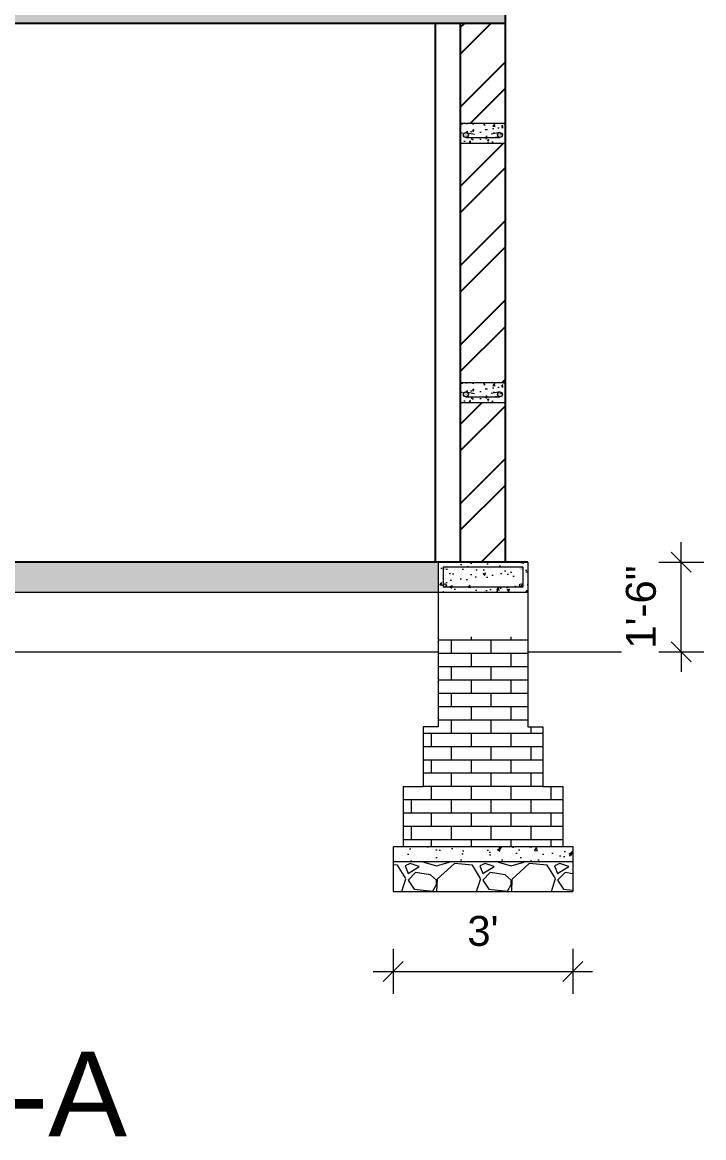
# Model space of a CAD drawing. Header units: inches. Extents: x 45643 to 78083, y -17830 to -3084.
# Drawn here: x 59296.8 to 59433.4, y -15058.5 to -14834.9 of the extents above; entities that cross this region are included whole.
import ezdxf

# ---------------------------------------------------------------- set-up
doc = ezdxf.new("R2010")
doc.units = ezdxf.units.IN
doc.header["$MEASUREMENT"] = 0
for name, color, linetype, lineweight in [('A_Title Text', 105, 'Continuous', 60), ('door', 3, 'Continuous', 13), ('steps', 253, 'Continuous', 20), ('WALL - A', 1, 'Continuous', 40)]:
    doc.layers.add(name, color=color, linetype=linetype, lineweight=lineweight)
doc.styles.add('Arial', font='arial.ttf')
doc.styles.get("Standard").update_dxf_attribs({"font": 'times.ttf'})
doc.dimstyles.new('Sudeep', dxfattribs={"dimtxt": 6, "dimasz": 4, "dimexe": 4.5, "dimexo": 4.5, "dimgap": 5, "dimtad": 1, "dimdec": 0, "dimlunit": 4, "dimtxsty": 'Arial', "dimblk": 'OBLIQUE', "dimcen": 250, "dimdle": 4, "dimclrd": 86, "dimclre": 5, "dimclrt": 1, "dimadec": 0, "dimazin": 0, "dimtfac": 1, "dimtdec": 0, "dimtix": 1, "dimtmove": 1, "dimatfit": 3, "dimldrblk": 'OBLIQUE', "dimfxl": 4.5, "dimfxlon": 1, "dimfrac": 2, "dimlwd": 15, "dimlwe": 13, "dimarcsym": 0})
pattern_1 = [(50, (-4939.1013, 101569.098), (5.73808146, -0.50201708), [0.6, -6.6]), (355, (-4939.101, 101569.098), (-1.11001067, 6.01753707), [0.48, -5.28]), (100.4514, (-4938.623, 101569.0564), (4.62807505, 5.51551634), [0.50992152, -5.6091369]), (46.1842, (-4939.101, 101570.698), (8.5379284, -1.3241521), [0.9, -9.9]), (96.6356, (-4938.39, 101570.588), (7.47730164, 7.79294297), [0.7648823, -8.413704]), (351.1842, (-4939.101, 101570.698), (7.47729556, 7.7929488), [0.72, -7.92]), (21, (-4938.3013, 101570.298), (4.77525642, -3.22095113), [0.6, -6.6]), (326, (-4938.301, 101570.298), (1.94652266, 5.80120036), [0.48, -5.28]), (71.4514, (-4937.9033, 101570.03), (6.72178103, 2.58024397), [0.50992152, -5.6091369]), (37.5, (-4939.1013, 101569.0982), (0.097278843, 2.66315083), [0, -5.216, 0, -5.36, 0, -5.3]), (7.5, (-4939.1013, 101569.0982), (2.1045563, 3.155293695), [0, -3.056, 0, -5.096, 0, -2.02]), (327.5, (-4940.8853, 101569.0982), (4.27057949, -0.180438974), [0, -2, 0, -6.24, 0, -8.28]), (317.5, (-4941.6853, 101569.0982), (4.66548935, 0.80083986), [0, -2.6, 0, -4.144, 0, -5.88])]

# ---------------------------------------------------------------- blocks, each defined once
blk = doc.blocks.new('_Oblique')
at = {"color": 0, "linetype": 'ByBlock', "lineweight": -2}
blk.add_line((-0.5, -0.5), (0.5, 0.5), dxfattribs=at)
blk = doc.blocks.new('*D1737')
at = {"layer": 'A_Title Text', "color": 86, "lineweight": 15, "transparency": 16777216}
for p, q in [((59428.92, -14943.12), (59428.92, -14939.12)), ((59428.92, -14961.13), (59428.92, -14943.12)), ((59428.92, -14961.13), (59428.92, -14965.13))]:
    blk.add_line(p, q, dxfattribs=at)
at = {"layer": 'A_Title Text', "color": 5, "lineweight": 13, "transparency": 16777216}
for p, q in [((59424.42, -14943.12), (59433.42, -14943.12)), ((59424.42, -14961.13), (59433.42, -14961.13))]:
    blk.add_line(p, q, dxfattribs=at)
at = {"layer": 'Defpoints', "color": 0, "transparency": 16777216}
for p in [(59398.15, -14943.12), (59428.92, -14943.12), (59398.15, -14961.13)]:
    blk.add_point(p, dxfattribs=at)
at = {"layer": 'A_Title Text', "color": 86, "lineweight": 15, "transparency": 16777216, "xscale": 4, "yscale": 4, "zscale": 4}
for p, rotation in [((59428.92, -14943.12), 270), ((59428.92, -14961.13), 90)]:
    blk.add_blockref('_Oblique', p, dxfattribs=dict(at, rotation=rotation))
at = {"layer": 'A_Title Text', "color": 1, "transparency": 16777216, "insert": (59420.86, -14952.13), "char_height": 6, "attachment_point": 5, "rotation": 90, "style": 'Arial'}
blk.add_mtext('1\'-6"', dxfattribs=at)
blk = doc.blocks.new('*D1736')
at = {"layer": 'A_Title Text', "color": 5, "lineweight": 13, "transparency": 16777216}
for p, q in [((59371.15, -15020.66), (59371.15, -15029.66)), ((59407.15, -15020.66), (59407.15, -15029.66))]:
    blk.add_line(p, q, dxfattribs=at)
at = {"layer": 'A_Title Text', "color": 86, "lineweight": 15, "transparency": 16777216}
blk.add_line((59367.15, -15025.16), (59411.15, -15025.16), dxfattribs=at)
at = {"layer": 'Defpoints', "color": 0, "transparency": 16777216}
for p in [(59371.15, -15006.12), (59407.15, -15006.12), (59407.15, -15025.16)]:
    blk.add_point(p, dxfattribs=at)
at = {"layer": 'A_Title Text', "color": 86, "lineweight": 15, "transparency": 16777216, "xscale": 4, "yscale": 4, "zscale": 4, "rotation": 180}
blk.add_blockref('_Oblique', (59371.15, -15025.16), dxfattribs=at)
at = {"layer": 'A_Title Text', "color": 86, "lineweight": 15, "transparency": 16777216, "xscale": 4, "yscale": 4, "zscale": 4}
blk.add_blockref('_Oblique', (59407.15, -15025.16), dxfattribs=at)
at = {"layer": 'A_Title Text', "color": 1, "transparency": 16777216, "insert": (59389.15, -15017.09), "char_height": 6, "attachment_point": 5, "style": 'Arial'}
blk.add_mtext("3'", dxfattribs=at)

msp = doc.modelspace()

# ---------------------------------------------------------------- hatches: boundary and pattern name
at = {"linetype": 'ByBlock', "lineweight": 5}
h = msp.add_hatch(dxfattribs=at)
h.set_pattern_fill('AR-CONC', scale=0.5, style=0)
h.set_pattern_definition([(50, (13145.7204, 53948.6272), (3.58630091, -0.31376067), [0.375, -4.125]), (355, (13145.7204, 53948.6272), (-0.69375667, 3.76096067), [0.3, -3.3]), (100.4514, (13146.0193, 53948.601), (2.89254691, 3.44719771), [0.31870095, -3.50571056]), (46.1842, (13145.7204, 53949.627), (5.33620524, -0.82759507), [0.5625, -6.1875]), (96.6356, (13146.165, 53949.558), (4.67331353, 4.87058935), [0.47805144, -5.258565]), (351.1842, (13145.7204, 53949.627), (4.67330973, 4.870593), [0.45, -4.95]), (21, (13146.2204, 53949.3772), (2.98453526, -2.01309445), [0.375, -4.125]), (326, (13146.2204, 53949.3772), (1.21657666, 3.62575023), [0.3, -3.3]), (71.4514, (13146.469, 53949.2094), (4.20111314, 1.61265248), [0.31870095, -3.50571056]), (37.5, (13145.7204, 53948.6272), (0.060799277, 1.66446927), [0, -3.26, 0, -3.35, 0, -3.3125]), (7.5, (13145.7204, 53948.6272), (1.315347687, 1.97205856), [0, -1.91, 0, -3.185, 0, -1.2625]), (327.5, (13144.6054, 53948.6272), (2.66911218, -0.112774359), [0, -1.25, 0, -3.9, 0, -5.175]), (317.5, (13144.1054, 53948.6272), (2.91593085, 0.50052491), [0, -1.625, 0, -2.59, 0, -3.675])])
h.paths.add_polyline_path([(59393.65, -14855.12), (59384.65, -14855.12), (59384.65, -14859.12), (59393.65, -14859.12)])
edge = h.paths.add_edge_path(flags=16)
edge.add_arc((59392.56, -14857.77), 0.496, 180, 268.058, ccw=False)
edge.add_arc((59392.56, -14857.77), 0.496, 0, 180, ccw=False)
edge.add_arc((59392.56, -14857.77), 0.496, -91.942, 0, ccw=False)
edge.add_line((59392.55, -14858.26), (59385.75, -14858.26))
edge.add_arc((59385.73, -14857.77), 0.496, 180, 271.942, ccw=False)
edge.add_arc((59385.73, -14857.77), 0.496, 0, 180, ccw=False)
edge.add_arc((59385.73, -14857.77), 0.496, -88.058, 0, ccw=False)
edge.add_line((59385.75, -14858.26), (59392.55, -14858.26))
h = msp.add_hatch(color=7, dxfattribs=at)
h.paths.add_polyline_path([(59393.06, -14857.49, 0.414214), (59392.56, -14857), (59392.39, -14857.03, 0.315664), (59392.07, -14857.49, 1)])
h.paths.add_polyline_path([(59385.9, -14857.03), (59385.73, -14857, 0.414214), (59385.23, -14857.49, 0.404321), (59385.71, -14857.99), (59385.75, -14857.99, 0.404321), (59386.22, -14857.49, 0.315664)])
h = msp.add_hatch(dxfattribs=at)
h.set_pattern_fill('AR-CONC', scale=0.5, style=0)
h.set_pattern_definition([(50, (13145.7204, 53896.6272), (3.58630091, -0.31376067), [0.375, -4.125]), (355, (13145.7204, 53896.6272), (-0.69375667, 3.76096067), [0.3, -3.3]), (100.4514, (13146.0193, 53896.601), (2.89254691, 3.44719771), [0.31870095, -3.50571056]), (46.1842, (13145.7204, 53897.627), (5.33620524, -0.82759507), [0.5625, -6.1875]), (96.6356, (13146.165, 53897.558), (4.67331353, 4.87058935), [0.47805144, -5.258565]), (351.1842, (13145.7204, 53897.627), (4.67330973, 4.870593), [0.45, -4.95]), (21, (13146.2204, 53897.3772), (2.98453526, -2.01309445), [0.375, -4.125]), (326, (13146.2204, 53897.3772), (1.21657666, 3.62575023), [0.3, -3.3]), (71.4514, (13146.469, 53897.2094), (4.20111314, 1.61265248), [0.31870095, -3.50571056]), (37.5, (13145.7204, 53896.6272), (0.060799277, 1.66446927), [0, -3.26, 0, -3.35, 0, -3.3125]), (7.5, (13145.7204, 53896.6272), (1.315347687, 1.97205856), [0, -1.91, 0, -3.185, 0, -1.2625]), (327.5, (13144.6054, 53896.6272), (2.66911218, -0.112774359), [0, -1.25, 0, -3.9, 0, -5.175]), (317.5, (13144.1054, 53896.6272), (2.91593085, 0.50052491), [0, -1.625, 0, -2.59, 0, -3.675])])
h.paths.add_polyline_path([(59393.65, -14907.12), (59384.65, -14907.12), (59384.65, -14911.12), (59393.65, -14911.12)])
edge = h.paths.add_edge_path(flags=16)
edge.add_arc((59392.56, -14909.77), 0.496, 180, 268.058, ccw=False)
edge.add_arc((59392.56, -14909.77), 0.496, 0, 180, ccw=False)
edge.add_arc((59392.56, -14909.77), 0.496, -91.942, 0, ccw=False)
edge.add_line((59392.55, -14910.26), (59385.75, -14910.26))
edge.add_arc((59385.73, -14909.77), 0.496, 180, 271.942, ccw=False)
edge.add_arc((59385.73, -14909.77), 0.496, 0, 180, ccw=False)
edge.add_arc((59385.73, -14909.77), 0.496, -88.058, 0, ccw=False)
edge.add_line((59385.75, -14910.26), (59392.55, -14910.26))
h = msp.add_hatch(color=7, dxfattribs=at)
h.paths.add_polyline_path([(59393.06, -14909.49, 0.414214), (59392.56, -14909), (59392.39, -14909.03, 0.315664), (59392.07, -14909.49, 1)])
h.paths.add_polyline_path([(59385.9, -14909.03), (59385.73, -14909, 0.414214), (59385.23, -14909.49, 0.404321), (59385.71, -14909.99), (59385.75, -14909.99, 0.404321), (59386.22, -14909.49, 0.315664)])
at = {"layer": 'door', "ltscale": 0.5}
h = msp.add_hatch(dxfattribs=at)
h.set_pattern_fill('AR-CONC', color=256, scale=0.8, style=0)
h.set_pattern_definition(pattern_1)
h.paths.add_polyline_path([(59398.15, -14943.12), (59380.15, -14943.12), (59380.15, -14949.12), (59398.15, -14949.12), (59398.15, -14944.07)])
h.paths.add_polyline_path([(59397.15, -14944.07), (59397.15, -14948.12), (59381.15, -14948.12), (59381.15, -14944.07), (59381.45, -14944.07, -0.049683), (59381.51, -14944.07)], flags=16)
h.paths.add_polyline_path([(59397.14, -14944.41, -1), (59396.47, -14944.41, -1)], flags=0)
h.paths.add_polyline_path([(59397.15, -14947.79, -1), (59396.48, -14947.79, -1)], flags=16)
h.paths.add_polyline_path([(59381.81, -14947.79, -1), (59381.15, -14947.79, -1)], flags=16)
h = msp.add_hatch(dxfattribs=at)
h.set_pattern_fill('AR-CONC', color=256, scale=0.8, style=0)
h.set_pattern_definition(pattern_1)
h.paths.add_polyline_path([(59397.15, -14944.07), (59381.15, -14944.07), (59381.15, -14948.12), (59397.15, -14948.12)])
h = msp.add_hatch(color=256, dxfattribs=at)
h.paths.add_polyline_path([(59381.81, -14944.41, 0.385424), (59381.51, -14944.07), (59381.45, -14944.07, 0.385424), (59381.15, -14944.41, 1)])
h.paths.add_polyline_path([(59381.15, -14947.79, 1), (59381.81, -14947.79, 1)])
h.paths.add_polyline_path([(59396.47, -14944.41, 1), (59397.14, -14944.41, 1)])
h.paths.add_polyline_path([(59396.48, -14947.79, 1), (59397.15, -14947.79, 1)])
at = {"layer": 'door', "ltscale": 0.5, "transparency": 33554648}
h = msp.add_hatch(dxfattribs=at)
h.set_pattern_fill('AR-BRSTD', color=256)
h.set_pattern_definition([(0, (-96013.1752, 11935.3038), (0, 2.667), []), (90, (-96013.1752, 11935.304), (-4, 2.667), [2.667, -2.667])])
h.paths.add_polyline_path([(59398.15, -14958.12), (59380.15, -14958.12), (59380.15, -14976.12), (59398.15, -14976.12)])
h.paths.add_polyline_path([(59401.15, -14976.12), (59377.15, -14976.12), (59377.15, -14988.12), (59398.15, -14988.12), (59401.15, -14988.12)])
h.paths.add_polyline_path([(59405.15, -14988.12), (59398.15, -14988.12), (59377.15, -14988.12), (59373.15, -14988.12), (59373.15, -15000.12), (59405.15, -15000.12)])
at = {"layer": 'door', "ltscale": 0.5}
h = msp.add_hatch(dxfattribs=at)
h.set_pattern_fill('AR-CONC', color=256, style=0)
h.set_pattern_definition([(50, (54621.406, 53442.757), (7.17260183, -0.62752135), [0.75, -8.25]), (355, (54621.406, 53442.757), (-1.3875133, 7.5219213), [0.6, -6.6]), (100.4514, (54622.004, 53442.7046), (5.7850938, 6.8943954), [0.6374019, -7.0114211]), (46.1842, (54621.406, 53444.757), (10.6724105, -1.6551901), [1.125, -12.375]), (96.6356, (54622.296, 53444.619), (9.346627, 9.7411787), [0.9561029, -10.51713]), (351.1842, (54621.406, 53444.757), (9.3466195, 9.741186), [0.9, -9.9]), (21, (54622.406, 53444.257), (5.9690705, -4.0261889), [0.75, -8.25]), (326, (54622.406, 53444.257), (2.4331533, 7.25150045), [0.6, -6.6]), (71.4514, (54622.9036, 53443.9214), (8.4022263, 3.225305), [0.6374019, -7.0114211]), (37.5, (54621.4062, 53442.757), (0.12159855, 3.32893854), [0, -6.52, 0, -6.7, 0, -6.625]), (7.5, (54621.4062, 53442.757), (2.63069537, 3.94411712), [0, -3.82, 0, -6.37, 0, -2.525]), (327.5, (54619.1762, 53442.757), (5.33822436, -0.22554872), [0, -2.5, 0, -7.8, 0, -10.35]), (317.5, (54618.176, 53442.757), (5.8318617, 1.00104982), [0, -3.25, 0, -5.18, 0, -7.35])])
h.paths.add_polyline_path([(59407.15, -15000.12), (59371.15, -15000.12), (59371.15, -15003.12), (59407.15, -15003.12)])
at = {"layer": 'door', "ltscale": 0.5, "transparency": 33554648}
h = msp.add_hatch(dxfattribs=at)
h.set_pattern_fill('GRAVEL', color=256, scale=15)
h.set_pattern_definition([(228.0127875, (-301809.4684, 15778.7435), (-120, -135), [2.01804, -199.7863207]), (184.96974073, (-301810.8184, 15777.24346), (180, 15), [3.46302, -342.8388714]), (132.51044708, (-301814.2684, 15776.9435), (150, -165), [2.44182, -241.74048894]), (267.273689, (-301820.1184, 15773.19346), (15, 300), [3.15357, -312.2033706]), (292.83365418, (-301820.2684, 15770.04346), (-75, 180), [3.092325, -306.1405969]), (357.273689, (-301819.0684, 15767.19346), (-300, 15), [3.15357, -312.2033706]), (37.69424047, (-301815.9184, 15767.04346), (-195, -150), [4.170435, -412.87272823]), (72.25532837, (-301812.6184, 15769.59346), (105, 330), [3.93732, -389.79482245]), (121.42956562, (-301811.4184, 15773.34346), (-120, 195), [3.16425, -313.26109665]), (175.2363583, (-301813.0684, 15776.0435), (165, -15), [3.61248, -177.0114387]), (222.3974378, (-301816.6684, 15776.34346), (-180, -165), [4.67172, -462.5006251]), (138.81407483, (-301805.2684, 15773.0435), (-105, 90), [1.594515, -157.8576722]), (171.4692344, (-301806.4684, 15774.09346), (195, -30), [3.033555, -300.32267124]), (225, (-301809.468, 15774.543), (-2e-15, -15), [2.121315, -19.09188844]), (203.1985905, (-301810.5184, 15776.3435), (75, 30), [1.14237, -113.0942266]), (291.8014095, (-301811.5684, 15775.8935), (-15, 45), [1.615545, -79.1619271]), (30.9637565, (-301810.9684, 15774.3935), (45, 30), [2.623935, -84.8403434]), (161.5650512, (-301808.7184, 15775.7435), (30, -15), [1.897365, -45.5367999]), (16.38954033, (-301820.2684, 15775.8935), (150, 45), [2.658, -263.1426772]), (70.34617594, (-301817.7184, 15776.6435), (-60, -165), [2.229915, -220.7611162]), (293.1985905, (-301808.7184, 15778.7435), (-30, 75), [2.284725, -111.9518716]), (343.61045967, (-301807.8184, 15776.6435), (-150, 45), [2.658, -263.1426772]), (339.4439548, (-301820.2684, 15766.5935), (-75, 30), [2.5632, -125.5968562]), (294.77514057, (-301817.8684, 15765.6935), (-75, 165), [2.14767, -212.61964595]), (66.8014095, (-301808.5684, 15763.7435), (30, 75), [2.284725, -111.9518716]), (17.35402464, (-301807.6684, 15765.8435), (-195, -60), [2.514465, -248.9313542]), (69.4439548, (-301815.9184, 15763.7435), (-30, -75), [1.2816, -126.8784562]), (101.3099325, (-301809.4684, 15763.7435), (-15, 60), [0.76485, -75.7204427]), (165.9637565, (-301809.6184, 15764.4935), (45, -15), [3.092325, -58.7542594]), (186.00900596, (-301812.6184, 15765.2435), (150, 15), [2.86575, -283.7088476]), (303.6900675, (-301810.9684, 15773.0435), (-15, 30), [2.16333, -51.91993913]), (353.15722659, (-301809.7684, 15771.24346), (255, -30), [3.77691, -373.91343936]), (60.9453959, (-301806.0184, 15770.7935), (-60, -105), [1.54434, -152.8901121]), (90, (-301805.268, 15772.143), (-15, 15), [0.9, -14.1]), (120.25643716, (-301812.9184, 15765.6935), (60, -105), [2.08386, -206.30279984]), (48.0127875, (-301813.9684, 15767.4935), (120, 135), [4.03608, -197.7682807]), (0, (-301811.268, 15770.493), (15, 15), [3.9, -11.1]), (325.30484647, (-301807.3684, 15770.4935), (150, -105), [2.37171, -234.7991145]), (254.0546041, (-301805.4184, 15769.1435), (-15, -60), [2.18403, -107.01761834]), (207.64597536, (-301806.0184, 15767.04346), (-285, -150), [3.555975, -352.04211273]), (175.42607874, (-301809.1684, 15765.39346), (-195, 15), [3.761985, -372.4361011])])
h.paths.add_polyline_path([(59407.15, -15003.12), (59371.15, -15003.12), (59371.15, -15009.12), (59407.15, -15009.12)])
at = {"layer": 'steps', "ltscale": 0.3}
h = msp.add_hatch(dxfattribs=at)
h.set_pattern_fill('AR-CONC', scale=0.8, style=0)
h.set_pattern_definition([(50, (3697.7015, -312.4593), (5.73808146, -0.50201708), [0.6, -6.6]), (355, (3697.7015, -312.459), (-1.11001067, 6.01753707), [0.48, -5.28]), (100.451444, (3698.1797, -312.501), (4.6280708, 5.51551993), [0.50992154, -5.6091369]), (46.1842, (3697.7015, -310.859), (8.53793065, -1.32415425), [0.9, -9.9]), (96.635635, (3698.413, -310.97), (7.4772956, 7.7929488), [0.7648827, -8.4137101]), (351.184164, (3697.7015, -310.859), (7.4772956, 7.7929488), [0.72, -7.92]), (21, (3698.5015, -311.2593), (4.7752564, -3.22095113), [0.6, -6.6]), (326, (3698.5015, -311.259), (1.94652266, 5.80120036), [0.48, -5.28]), (71.451445, (3698.8995, -311.5277), (6.721779, 2.5802492), [0.5099215, -5.6091369]), (37.5, (3697.7015, -312.4593), (0.09727884, 2.66315083), [0, -5.216, 0, -5.36, 0, -5.3]), (7.5, (3697.7015, -312.4593), (2.1045563, 3.1552937), [0, -3.056, 0, -5.096, 0, -2.02]), (327.5, (3695.9175, -312.4593), (4.27057949, -0.18043897), [0, -2, 0, -6.24, 0, -8.28]), (317.5, (3695.1175, -312.4593), (4.66548935, 0.80083986), [0, -2.6, 0, -4.144, 0, -5.88])])
h.paths.add_polyline_path([(59250.15, -14831.12), (59116.13, -14831.12), (59116.13, -14835.12), (59393.65, -14835.12), (59393.65, -14831.12)])
h = msp.add_hatch(dxfattribs=at)
h.set_pattern_fill('AR-CONC', scale=0.8, style=0)
h.set_pattern_definition([(50, (59255.628, -14946.124), (5.73808, -0.50202), [0.6, -6.6]), (355, (59255.628, -14946.124), (-1.11, 6.01754), [0.48, -5.28]), (100.4514, (59256.106, -14946.1656), (4.62807, 5.51552), [0.50992, -5.60914]), (46.184, (59255.628, -14944.524), (8.53793, -1.32415), [0.9, -9.9]), (96.636, (59256.3395, -14944.634), (7.4773, 7.79295), [0.7649, -8.4137]), (351.184, (59255.628, -14944.524), (7.4773, 7.79295), [0.72, -7.92]), (21, (59256.428, -14944.924), (4.77526, -3.22095), [0.6, -6.6]), (326, (59256.428, -14944.924), (1.94652, 5.8012), [0.48, -5.28]), (71.4514, (59256.826, -14945.192), (6.72178, 2.58025), [0.50992, -5.60914]), (37.5, (59255.628, -14946.1238), (0.09728, 2.66315), [0, -5.216, 0, -5.36, 0, -5.3]), (7.5, (59255.628, -14946.1238), (2.104556, 3.155294), [0, -3.056, 0, -5.096, 0, -2.02]), (327.5, (59253.844, -14946.1238), (4.27058, -0.18044), [0, -2, 0, -6.24, 0, -8.28]), (317.5, (59253.044, -14946.1238), (4.66549, 0.80084), [0, -2.6, 0, -4.144, 0, -5.88])])
h.paths.add_polyline_path([(59380.15, -14943.12), (59129.63, -14943.12), (59129.63, -14949.12), (59380.15, -14949.12)])
at = {"layer": 'WALL - A', "lineweight": 25}
h = msp.add_hatch(dxfattribs=at)
h.set_pattern_fill('ANSI32', color=256, scale=30, style=0)
h.set_pattern_definition([(45, (3697.702, -312.459), (-7.9549513, 7.9549513), []), (45, (3703.005, -312.459), (-7.9549513, 7.9549513), [])])
h.paths.add_polyline_path([(59393.65, -14911.12), (59384.65, -14911.12), (59384.65, -14943.12), (59393.65, -14943.12)])
h.paths.add_polyline_path([(59393.65, -14859.12), (59384.65, -14859.12), (59384.65, -14907.12), (59393.65, -14907.12)])
h.paths.add_polyline_path([(59393.65, -14835.12), (59384.65, -14835.12), (59384.65, -14855.12), (59393.65, -14855.12)])
h.paths.add_polyline_path([(59384.65, -14830.15), (59384.65, -14831.12), (59393.65, -14831.12)])

# ---------------------------------------------------------------- linework, layer by layer
for p, q in [((59393.65, -14943.12), (59393.65, -14831.12)), ((59393.65, -14835.12), (59116.13, -14835.12)), ((59379.65, -14943.12), (59379.65, -14835.12)), ((59384.65, -14943.12), (59384.65, -14835.12)), ((59398.15, -14943.12), (59116.13, -14943.12)), ((59393.65, -14943.12), (59384.65, -14943.12))]:
    msp.add_line(p, q)
at = {"color": 7, "linetype": 'ByBlock', "lineweight": 5}
for p, q in [((59384.65, -14855.12), (59393.65, -14855.12)), ((59385.73, -14857), (59387.48, -14857.31)), ((59392.56, -14857), (59390.81, -14857.31)), ((59384.65, -14859.12), (59393.65, -14859.12)), ((59384.65, -14859.12), (59393.65, -14859.12)), ((59385.71, -14857.99), (59392.56, -14857.99)), ((59384.65, -14907.12), (59393.65, -14907.12)), ((59385.73, -14909), (59387.48, -14909.31)), ((59392.56, -14909), (59390.81, -14909.31)), ((59384.65, -14911.12), (59393.65, -14911.12)), ((59384.65, -14911.12), (59393.65, -14911.12)), ((59385.71, -14909.99), (59392.56, -14909.99)), ((59398.15, -14961.13), (59416.92, -14961.13))]:
    msp.add_line(p, q, dxfattribs=at)
at = {"color": 7, "linetype": 'ByBlock', "lineweight": 5, "ltscale": 10}
msp.add_line((59259.13, -14961.12), (59380.15, -14961.12), dxfattribs=at)
at = {"color": 7, "linetype": 'ByBlock', "lineweight": 5}
for centre in [(59385.73, -14857.49), (59392.56, -14857.49), (59385.73, -14909.49), (59392.56, -14909.49)]:
    msp.add_circle(centre, 0.496, dxfattribs=at)
at = {"layer": 'door', "ltscale": 0.5}
for p, q in [((59380.15, -14943.12), (59380.15, -14976.12)), ((59381.15, -14944.07), (59381.15, -14948.12)), ((59381.15, -14944.07), (59397.15, -14944.07)), ((59397.15, -14944.07), (59397.15, -14948.12)), ((59398.15, -14943.12), (59398.15, -14976.12)), ((59116.13, -14949.12), (59380.15, -14949.12)), ((59380.15, -14949.12), (59398.15, -14949.12)), ((59397.15, -14948.12), (59381.15, -14948.12)), ((59377.15, -14976.12), (59377.15, -14988.12)), ((59380.15, -14976.12), (59377.15, -14976.12)), ((59398.15, -14976.12), (59401.15, -14976.12)), ((59401.15, -14976.12), (59401.15, -14988.12)), ((59373.15, -14988.12), (59377.15, -14988.12)), ((59373.15, -14988.12), (59373.15, -15000.12)), ((59401.15, -14988.12), (59405.15, -14988.12)), ((59405.15, -14988.12), (59405.15, -15000.12)), ((59371.15, -15000.12), (59407.15, -15000.12)), ((59371.15, -15000.12), (59371.15, -15009.12)), ((59407.15, -15000.12), (59407.15, -15009.12)), ((59371.15, -15003.12), (59407.15, -15003.12)), ((59371.15, -15009.12), (59407.15, -15009.12))]:
    msp.add_line(p, q, dxfattribs=at)
for centre in [(59381.48, -14947.79), (59396.81, -14947.79)]:
    msp.add_circle(centre, 0.335, dxfattribs=at)

# ---------------------------------------------------------------- texts
at = {"color": 7, "linetype": 'ByBlock', "lineweight": 5, "insert": (59241.89, -15044.88), "char_height": 6, "width": 232.9624, "attachment_point": 5}
msp.add_mtext('{\\fArial CE|b0|i0|c238|p34;\\P\\H2.8333x;Section at A-A}', dxfattribs=at)

# ---------------------------------------------------------------- dimensions: what is measured, and where the dimension line sits
at = {"layer": 'A_Title Text'}
dim = msp.add_linear_dim(base=(59428.92, -14943.12), p1=(59398.15, -14961.13), p2=(59398.15, -14943.12), angle=90, dimstyle='Sudeep', dxfattribs=at)
dim.commit()
dim.dimension.update_dxf_attribs({"geometry": '*D1737', "text_midpoint": (59420.86, -14952.13)})
dim = msp.add_linear_dim(base=(59407.15, -15025.16), p1=(59371.15, -15006.12), p2=(59407.15, -15006.12), dimstyle='Sudeep', dxfattribs=at)
dim.commit()
dim.dimension.update_dxf_attribs({"geometry": '*D1736', "text_midpoint": (59389.15, -15017.09)})

doc.saveas('drawing.dxf')
